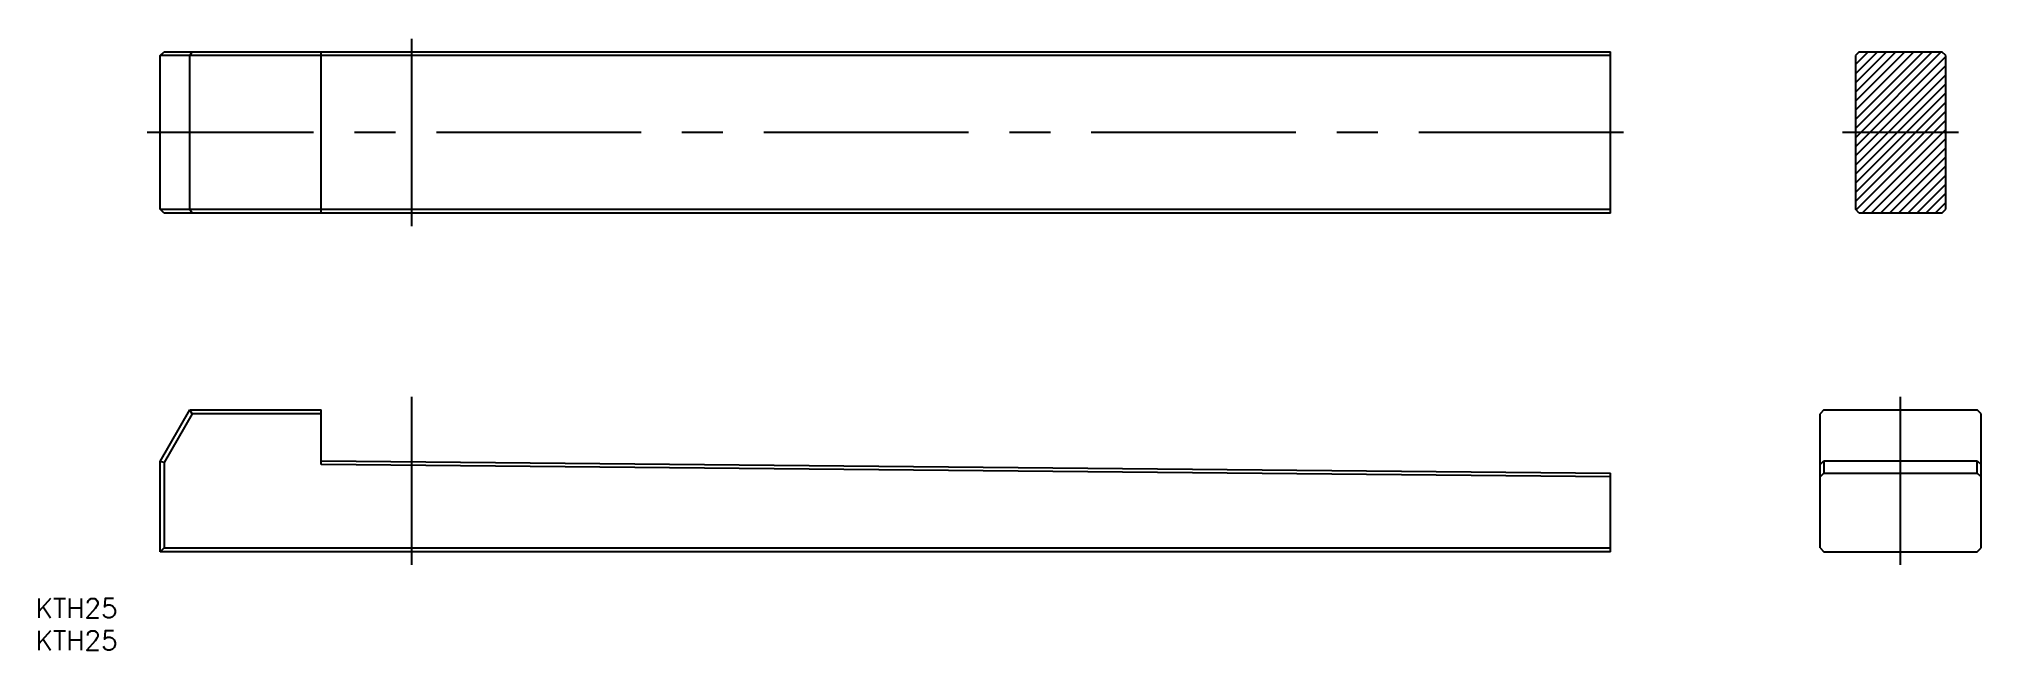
# Model space of a CAD drawing. Extents: x -58 to 244, y -15 to 79.
import ezdxf

# ---------------------------------------------------------------- set-up
doc = ezdxf.new("R2010")
doc.units = 0
doc.linetypes.add('CENTER', pattern=[50.8, 31.75, -6.35, 6.35, -6.35])
doc.layers.get('0').update_dxf_attribs({"linetype": 'CONTINUOUS'})
doc.layers.add('CENTER', color=1, linetype='CENTER')
doc.styles.get("Standard").update_dxf_attribs({"font": 'txt.shx', "height": 3, "bigfont": 'bigfont.shx'})

msp = doc.modelspace()

# ---------------------------------------------------------------- linework, layer by layer
at = {"color": 7, "linetype": 'CONTINUOUS'}
for p, q in [((-39, 76.9), (-38.4, 77.5)), ((186, 76.9), (-39, 76.9)), ((-39, 53.1), (-39, 76.9)), ((-38.4, 77.5), (186, 77.5)), ((-34.38, 76.9), (-34.03, 77.5)), ((-34.38, 53.1), (-34.38, 76.9)), ((-14, 52.5), (-14, 77.5)), ((186, 52.5), (186, 77.5)), ((224.6, 77.5), (224, 76.9)), ((224, 76.9), (224, 53.1)), ((224.6, 77.5), (237.4, 77.5)), ((238, 76.9), (237.4, 77.5)), ((238, 53.1), (238, 76.9)), ((-39, 53.1), (186, 53.1)), ((-38.4, 52.5), (-39, 53.1)), ((186, 52.5), (-38.4, 52.5)), ((-34.03, 52.5), (-34.38, 53.1)), ((224.6, 52.5), (224, 53.1)), ((237.4, 52.5), (224.6, 52.5)), ((237.4, 52.5), (238, 53.1)), ((-39, 14), (-34.38, 22)), ((-34.03, 21.4), (-38.4, 13.84)), ((-34.38, 22), (-14, 22)), ((-34.03, 21.4), (-34.38, 22)), ((-14, 21.4), (-34.03, 21.4)), ((-14, 13.53), (-14, 22)), ((219.1, 22), (218.5, 21.4)), ((218.5, 0.6), (218.5, 21.4)), ((219.1, 22), (242.9, 22)), ((243.5, 21.4), (242.9, 22)), ((243.5, 0.6), (243.5, 21.4)), ((-39, 0), (-39, 14)), ((-38.4, 13.84), (-39, 14)), ((-38.4, 13.84), (-38.4, 0.6)), ((-14, 14.13), (186, 12.21)), ((186, 11.61), (-14, 13.53)), ((186, 0), (186, 12.21)), ((218.5, 13.53), (219.1, 14.13)), ((219.1, 12.21), (218.5, 11.61)), ((219.1, 14.13), (242.9, 14.13)), ((219.1, 14.13), (219.1, 12.21)), ((219.1, 12.21), (242.9, 12.21)), ((242.9, 12.21), (242.9, 14.13)), ((242.9, 14.13), (243.5, 13.53)), ((243.5, 11.61), (242.9, 12.21)), ((-38.4, 0.6), (-39, 0)), ((-38.4, 0.6), (186, 0.6)), ((218.5, 0.6), (219.1, 0)), ((242.9, 0), (243.5, 0.6)), ((186, 0), (-39, 0)), ((219.1, 0), (242.9, 0))]:
    msp.add_line(p, q, dxfattribs=at)
at = {"color": 3, "linetype": 'CONTINUOUS'}
for p, q in [((224, 75.51), (225.99, 77.5)), ((224, 74.09), (227.41, 77.5)), ((224, 72.68), (228.82, 77.5)), ((224, 71.26), (230.24, 77.5)), ((224, 69.85), (231.65, 77.5)), ((224, 68.44), (233.06, 77.5)), ((224, 67.02), (234.48, 77.5)), ((224, 65.61), (235.89, 77.5)), ((224, 64.19), (237.31, 77.5)), ((224, 62.78), (238, 76.78)), ((224, 61.37), (238, 75.37)), ((224, 59.95), (238, 73.95)), ((224, 58.54), (238, 72.54)), ((224, 57.12), (238, 71.12)), ((224, 55.71), (238, 69.71)), ((224, 54.29), (238, 68.29)), ((224.11, 52.99), (238, 66.88)), ((225.03, 52.5), (238, 65.47)), ((226.45, 52.5), (238, 64.05)), ((227.86, 52.5), (238, 62.64)), ((229.28, 52.5), (238, 61.22)), ((230.69, 52.5), (238, 59.81)), ((232.11, 52.5), (238, 58.39)), ((233.52, 52.5), (238, 56.98)), ((234.93, 52.5), (238, 55.57)), ((236.35, 52.5), (238, 54.15))]:
    msp.add_line(p, q, dxfattribs=at)
at = {"layer": 'CENTER', "color": 1, "linetype": 'CENTER'}
for p, q in [((0, 79.5), (0, 50.5)), ((188, 65), (-41, 65)), ((240, 65), (222, 65)), ((0, 24), (0, -2)), ((231, -2), (231, 24))]:
    msp.add_line(p, q, dxfattribs=at)

# ---------------------------------------------------------------- texts
at = {"color": 7, "linetype": 'CONTINUOUS'}
for p in [(-58.33, -10.23), (-58.33, -15.23)]:
    msp.add_text('KTH25', height=3, dxfattribs=at).set_placement(p)

doc.saveas('drawing.dxf')
